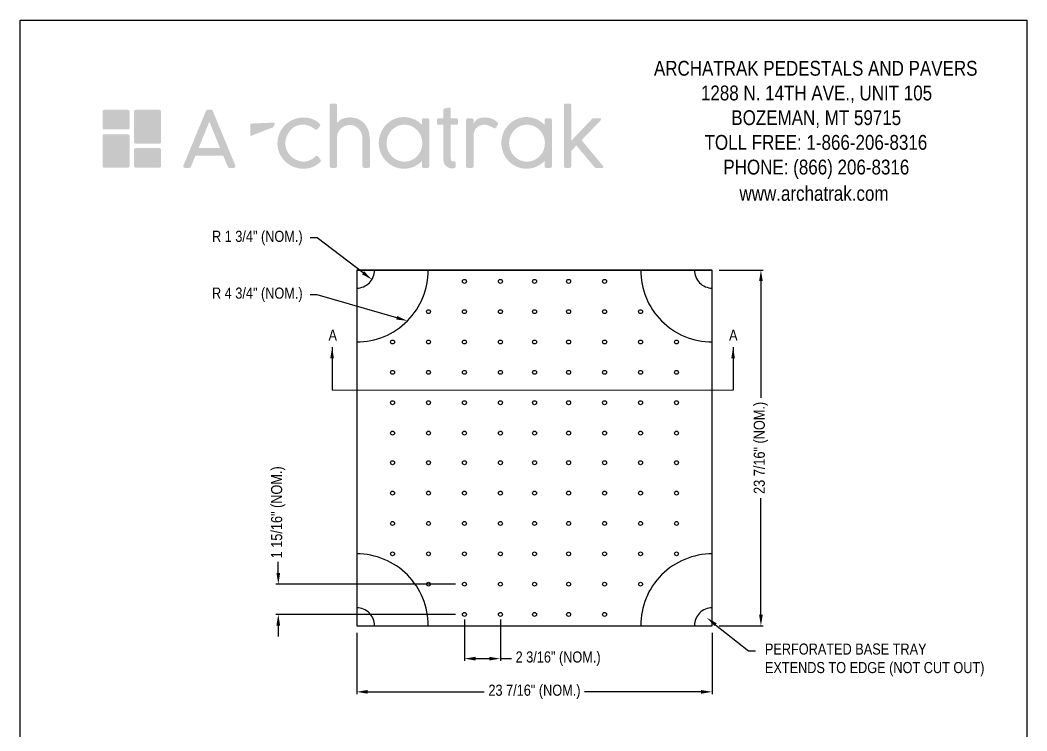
# Model space of a CAD drawing. Extents: x 0 to 216, y -4 to 280.
# Drawn here: x 0 to 216, y 127.5 to 280 of the extents above; entities that cross this region are included whole.
import ezdxf
from ezdxf import colors
from ezdxf.entities.mleader import LeaderData, LeaderLine
from ezdxf.math import Vec2, Vec3

# ---------------------------------------------------------------- set-up
doc = ezdxf.new("R2010")
doc.units = 0
doc.header["$LTSCALE"] = 10
doc.header["$MEASUREMENT"] = 0
doc.header["$PDMODE"] = 35
doc.layers.get('0').update_dxf_attribs({"linetype": 'CONTINUOUS'})
doc.layers.get('Defpoints').update_dxf_attribs({"linetype": 'CONTINUOUS'})
for name, color, linetype, lineweight in [('4879-LOGO$0$CADdetails-1-ANNO', 41, 'CONTINUOUS', 5), ('CADdetails-1-ANNO', 41, 'CONTINUOUS', 5), ('CADdetails-6-HEAVY', 6, 'CONTINUOUS', 30)]:
    doc.layers.add(name, color=color, linetype=linetype, lineweight=lineweight)
for name, color, linetype in [('4879-LOGO$0$CADdetails-7-FRAME', 7, 'CONTINUOUS'), ('CADdetails-11-VERYFINE', 11, 'CONTINUOUS'), ('CADdetails-7-FRAME', 7, 'CONTINUOUS')]:
    doc.layers.add(name, color=color, linetype=linetype)
doc.styles.add('4879-LOGO$0$CADdetails-SUBHEADING', font='ARIALN.TTF', dxfattribs={"height": 3.18})
doc.styles.add('CADdetails-DIMENSIONS', font='ARIALN.TTF', dxfattribs={"height": 2.38})
doc.styles.add('CADdetails-NOTES', font='ARIALN.TTF', dxfattribs={"height": 2.38})
doc.dimstyles.new('CADdetails-LEADER', dxfattribs={"dimtxt": 2.38, "dimasz": 2.38, "dimexe": 0.5, "dimexo": 1.5, "dimgap": 1, "dimtad": 0, "dimzin": 0, "dimdsep": 46, "dimtxsty": 'CADdetails-DIMENSIONS', "dimcen": 1, "dimclrd": 256, "dimclre": 256, "dimclrt": 256, "dimadec": 0, "dimazin": 0, "dimtfac": 1, "dimtofl": 0, "dimtmove": 0, "dimatfit": 3, "dimfxl": 1, "dimtolj": 1, "dimtzin": 0, "dimarcsym": 0})

# ---------------------------------------------------------------- blocks, each defined once
blk = doc.blocks.new('*D1')
at = {"layer": 'CADdetails-1-ANNO', "lineweight": -2, "transparency": 16777216}
for p, q in [((72.20714892708857, 148.5130514015377), (72.20714892708857, 135.3265540966885)), ((148.4961268055806, 148.5130514015377), (148.4961268055806, 135.3265540966885)), ((74.58714892708856, 135.8265540966885), (99.59380021285573, 135.8265540966885)), ((146.1161268055806, 135.8265540966885), (121.1094755198134, 135.8265540966885))]:
    blk.add_line(p, q, dxfattribs=at)
at = {"layer": 'CADdetails-1-ANNO', "transparency": 16777216}
for points in [[(74.58714892708856, 136.2232207633552), (74.58714892708856, 135.4298874300218), (72.20714892708857, 135.8265540966885)], [(146.1161268055806, 136.2232207633552), (146.1161268055806, 135.4298874300218), (148.4961268055806, 135.8265540966885)]]:
    blk.add_solid(points, dxfattribs=at)
at = {"layer": 'Defpoints', "color": 0, "transparency": 16777216}
for p in [(72.20714892708857, 150.0130514015377), (148.4961268055806, 150.0130514015377), (148.4961268055806, 135.8265540966885)]:
    blk.add_point(p, dxfattribs=at)
at = {"layer": 'CADdetails-1-ANNO', "transparency": 16777216, "insert": (110.3516378663346, 135.8265540966885), "char_height": 2.38, "attachment_point": 5, "style": 'CADdetails-DIMENSIONS'}
blk.add_mtext('\\A1;23 7/16" (NOM.)', dxfattribs=at)
blk = doc.blocks.new('*D2')
at = {"layer": 'CADdetails-1-ANNO', "lineweight": -2, "transparency": 16777216}
for p, q in [((149.9961268055807, 226.3604197864865), (159.4404236625678, 226.3604197864865)), ((158.9404236625678, 223.9804197864866), (158.9404236625678, 198.944573247491)), ((158.9404236625678, 152.3930514015377), (158.9404236625678, 177.4288979405333)), ((149.9961268055807, 150.0130514015377), (159.4404236625678, 150.0130514015377))]:
    blk.add_line(p, q, dxfattribs=at)
at = {"layer": 'CADdetails-1-ANNO', "transparency": 16777216}
for points in [[(158.5437569959011, 223.9804197864866), (159.3370903292344, 223.9804197864866), (158.9404236625678, 226.3604197864865)], [(158.5437569959011, 152.3930514015377), (159.3370903292345, 152.3930514015377), (158.9404236625678, 150.0130514015377)]]:
    blk.add_solid(points, dxfattribs=at)
at = {"layer": 'Defpoints', "color": 0, "transparency": 16777216}
for p in [(148.4961268055807, 226.3604197864865), (158.9404236625678, 226.3604197864865), (148.4961268055807, 150.0130514015377)]:
    blk.add_point(p, dxfattribs=at)
at = {"layer": 'CADdetails-1-ANNO', "transparency": 16777216, "insert": (158.9404236625678, 188.1867355940121), "char_height": 2.38, "attachment_point": 5, "rotation": 90, "style": 'CADdetails-DIMENSIONS'}
blk.add_mtext('\\A1;23 7/16" (NOM.)', dxfattribs=at)
blk = doc.blocks.new('*D5')
at = {"layer": 'CADdetails-1-ANNO', "lineweight": -2, "transparency": 16777216}
for p, q in [((55.38722731970043, 161.3234457049495), (55.38722731970043, 163.7034457049495)), ((93.40865389320051, 158.9434457049495), (54.88722731970043, 158.9434457049495)), ((93.40865389320051, 152.4461889601554), (54.88722731970043, 152.4461889601553)), ((55.38722731970043, 150.0661889601553), (55.38722731970043, 147.6861889601553))]:
    blk.add_line(p, q, dxfattribs=at)
at = {"layer": 'CADdetails-1-ANNO', "transparency": 16777216}
for points in [[(54.99056065303376, 161.3234457049495), (55.7838939863671, 161.3234457049495), (55.38722731970043, 158.9434457049495)], [(54.99056065303376, 150.0661889601553), (55.7838939863671, 150.0661889601553), (55.38722731970043, 152.4461889601553)]]:
    blk.add_solid(points, dxfattribs=at)
at = {"layer": 'Defpoints', "color": 0, "transparency": 16777216}
for p in [(55.38722731970043, 158.9434457049495), (94.90865389320051, 158.9434457049495), (94.90865389320051, 152.4461889601554)]:
    blk.add_point(p, dxfattribs=at)
at = {"layer": 'CADdetails-1-ANNO', "transparency": 16777216, "insert": (55.38722731970046, 174.3533229218662), "char_height": 2.38, "attachment_point": 5, "rotation": 90, "style": 'CADdetails-DIMENSIONS'}
blk.add_mtext('\\A1;1 15/16" (NOM.)', dxfattribs=at)
blk = doc.blocks.new('*D6')
at = {"layer": 'CADdetails-1-ANNO', "lineweight": -2, "transparency": 16777216}
for p, q in [((95.3310857793239, 151.3686208462787), (95.3310857793239, 142.4521142782982)), ((103.0461391610431, 151.3686208462787), (103.0461391610431, 142.4521142782982)), ((97.7110857793239, 142.9521142782982), (100.6661391610431, 142.9521142782982)), ((103.0461391610431, 142.9521142782982), (105.4261391610431, 142.9521142782982))]:
    blk.add_line(p, q, dxfattribs=at)
at = {"layer": 'CADdetails-1-ANNO', "transparency": 16777216}
for points in [[(97.7110857793239, 143.3487809449648), (97.7110857793239, 142.5554476116315), (95.3310857793239, 142.9521142782982)], [(100.6661391610431, 143.3487809449648), (100.6661391610431, 142.5554476116315), (103.0461391610431, 142.9521142782982)]]:
    blk.add_solid(points, dxfattribs=at)
at = {"layer": 'Defpoints', "color": 0, "transparency": 16777216}
for p in [(95.3310857793239, 152.8686208462787), (103.0461391610431, 152.8686208462787), (103.0461391610431, 142.9521142782982)]:
    blk.add_point(p, dxfattribs=at)
at = {"layer": 'CADdetails-1-ANNO', "transparency": 16777216, "insert": (115.4258185607703, 142.9521142782982), "char_height": 2.38, "attachment_point": 5, "style": 'CADdetails-DIMENSIONS'}
blk.add_mtext('\\A1;2 3/16" (NOM.)', dxfattribs=at)
blk = doc.blocks.new('4879-LOGO')
h = blk.add_hatch(color=256)
h.set_gradient(color1=(31, 68, 77), color2=(31, 68, 77), tint=1)
h.paths.add_polyline_path([(23.47735716705335, 260.4189514792747, 0.4142135623730951), (23.14709358388307, 260.7492150624449), (18.03759966952277, 260.7492150624449, 0.4142135623730951), (17.70733608635248, 260.4189514792747), (17.70733608635248, 256.8581617614647, 0.4142135623730951), (18.03759966952277, 256.5278981782944), (23.14709358388307, 256.5278981782944, 0.4142135623730951), (23.47735716705335, 256.8581617614647)])
h.paths.add_polyline_path([(29.89452041875003, 248.3367473082454, 0.4142135623730951), (30.22478400192031, 248.6670108914159), (30.22478400192031, 252.1996583934853, 0.4142135623730951), (29.89452041875003, 252.5299219766557), (24.78502650438973, 252.5299219766557, 0.4142135623730951), (24.45476292121944, 252.1996583934853), (24.45476292121944, 248.6670108914159, 0.4142135623730951), (24.78502650438973, 248.3367473082454)])
h.paths.add_polyline_path([(39.88334473174285, 260.5471476394878), (35.01353921672307, 248.7520006250798, 0.5341410831565426), (35.31880830854664, 248.2957020628531), (36.31927036167928, 248.2957020628531, 0.3034571198460443), (36.62444522595364, 248.4997026800215), (37.62684889556922, 250.922490719217), (40.60064962943358, 250.922490719217), (43.57445036329793, 250.922490719217), (44.5768540329135, 248.4997026800215, 0.3034571198460443), (44.88202889718787, 248.2957020628531), (45.8824909503205, 248.2957020628531, 0.5341410831565434), (46.18776004214401, 248.7520006250798), (41.3179545271243, 260.5471476394878, 0.303661066089793), (41.01268543530079, 260.7513762436018), (40.60064962943358, 260.7513762436018), (40.1886138235663, 260.7513762436018, 0.3036610660897933)])
h.paths.add_polyline_path([(40.60064962943358, 258.1989602494712), (42.90536870608542, 252.5396466469895), (40.60064962943358, 252.5396466469895), (38.29593055278173, 252.5396466469895)], flags=16)
edge = h.paths.add_edge_path(flags=16)
edge.add_ellipse((108.7512979590308, 253.5933170421879), major_axis=(0, -3.97981724991949), ratio=0.9653397790856545, start_angle=0, end_angle=360)
edge = h.paths.add_edge_path(flags=16)
edge.add_ellipse((82.45172169105602, 253.5933170421879), major_axis=(0, -3.97981724991949), ratio=0.9653397790856545, start_angle=0, end_angle=360)
edge = h.paths.add_edge_path()
edge.add_spline(control_points=[(93.45625197131231, 249.2480151253854), (93.44546622913188, 249.3416035276008), (93.42649279910266, 249.5062368899863), (93.2570931775512, 249.6841729072431), (93.1228105917561, 249.7016157358573), (93.05951462558778, 249.7098376559472)], knot_values=[0, 0, 0, 0, 0.0419369101596281, 0.07377211667472963, 0.1021583134697301, 0.1021583134697301, 0.1021583134697301, 0.1021583134697301], degree=3, periodic=0)
edge.add_spline(control_points=[(93.05951462558778, 249.7098376559472), (92.9472386936794, 249.7053312236463), (92.72481089789551, 249.6964036130132), (92.4321493904598, 249.9101539191942), (92.41281432435312, 250.1259675790815), (92.40353704045808, 250.2295185356777)], knot_values=[0, 0, 0, 0, 0.05031899726758578, 0.09968604542445014, 0.1452221398807594, 0.1452221398807594, 0.1452221398807594, 0.1452221398807594], degree=3, periodic=0)
edge.add_line((92.40353704045808, 250.2295185356777), (92.40353704045808, 257.5404285319108))
edge.add_line((92.40353704045808, 257.5404285319109), (93.60234623376851, 257.5404285319109))
edge.add_arc((93.60234623376851, 257.8706921150811), 0.3302635831702719, 269.9999999999959, 360)
edge.add_line((93.9326098169388, 257.8706921150811), (93.9326098169388, 258.6264479657215))
edge.add_arc((93.60234623376851, 258.6264479657213), 0.3302635831702954, 0, 90.00000000000408)
edge.add_line((93.60234623376851, 258.9567115488917), (92.40353704045808, 258.9567115488917))
edge.add_line((92.40353704045808, 258.9567115488917), (92.40353704045808, 260.8877140894045))
edge.add_arc((92.07327345728773, 260.8877140894044), 0.3302635831702907, 0, 100.440947991235)
edge.add_line((92.01342241857259, 261.2125092364331), (91.07612234124854, 261.0397899586704))
edge.add_arc((91.1359733799637, 260.7149948116419), 0.3302635831702907, 100.4409479912349, 180)
edge.add_line((90.80570979679342, 260.7149948116419), (90.80570979679342, 258.9567115488919))
edge.add_line((90.80570979679342, 258.9567115488917), (89.75151622289148, 258.9567115488917))
edge.add_arc((89.75151622289145, 258.6264479657213), 0.3302635831702719, 89.99999999999594, 180)
edge.add_line((89.42125263972117, 258.6264479657213), (89.42125263972117, 257.8706921150809))
edge.add_arc((89.75151622289145, 257.8706921150811), 0.3302635831702954, 180, 270.0000000000041)
edge.add_line((89.75151622289145, 257.5404285319109), (90.8057097967934, 257.5404285319109))
edge.add_line((90.80570979679342, 257.5404285319109), (90.80570979679342, 250.212114729115))
edge.add_spline(control_points=[(90.80570979679342, 250.2121147291151), (90.82198770967564, 249.9109039749803), (90.8555298695349, 249.290231082848), (91.45845897080649, 248.5130770633472), (92.26595476261392, 248.1827929106364), (92.79007074620985, 248.1896794936846), (93.00114518386854, 248.1924528905848)], knot_values=[0, 0, 0, 0, 0.1345787610560794, 0.2773121068809258, 0.4188799679673877, 0.5143348909868322, 0.5143348909868322, 0.5143348909868322, 0.5143348909868322], degree=3, periodic=0)
edge.add_spline(control_points=[(93.00114518386854, 248.1924528905848), (93.09109324960708, 248.2038387396678), (93.26709522025071, 248.2261175053039), (93.42597933181854, 248.3989452763064), (93.44921847780404, 248.5189586421752), (93.45625197131231, 248.5552815444998)], knot_values=[0, 0, 0, 0, 0.04031761789649767, 0.07888974758011597, 0.09563062389541974, 0.09563062389541974, 0.09563062389541974, 0.09563062389541974], degree=3, periodic=0)
edge.add_spline(control_points=[(93.45625197131231, 248.5552815444998), (93.45625197131231, 248.7861927381284), (93.45625197131231, 249.0171039317569), (93.45625197131231, 249.2480151253854)], knot_values=[0, 0, 0, 0, 0.1048758652461288, 0.1048758652461288, 0.1048758652461288, 0.1048758652461288], degree=3, periodic=0)
edge = h.paths.add_edge_path()
edge.add_arc((124.9514183251045, 248.5070707560822), 0.211368693228986, 270, 399.7773964176303)
edge.add_line((125.1138627733307, 248.6423058318493), (120.4565777422344, 254.2366392014752))
edge.add_line((120.4565777422344, 254.2366392014754), (124.4974521645251, 258.4333915900064))
edge.add_spline(control_points=[(124.4974521645253, 258.4333915900063), (124.5832192793665, 258.5229588489141), (124.7194322472501, 258.6652071008646), (124.5609644064266, 258.925413742906), (124.410474580012, 258.9187161067664), (124.3281057737423, 258.9150502357452)], knot_values=[0, 0, 0, 0, 0.04928463511853597, 0.07827249911554117, 0.1133232917881637, 0.1133232917881637, 0.1133232917881637, 0.1133232917881637], degree=3, periodic=0)
edge.add_line((124.3281057737423, 258.9150502357452), (122.9611822524548, 258.9150502357452))
edge.add_arc((122.9611822524548, 258.584786652575), 0.3302635831702907, 90, 136.5893801584478)
edge.add_line((122.7212631621922, 258.8117511090348), (118.2660728774559, 254.1022683259917))
edge.add_line((118.266072877456, 254.1022683259916), (118.266072877456, 261.7440035892027))
edge.add_arc((117.9358092942856, 261.7440035892027), 0.3302635831702954, 0, 90)
edge.add_line((117.9358092942856, 262.074267172373), (116.9985092169616, 262.074267172373))
edge.add_arc((116.9985092169616, 261.7440035892027), 0.3302635831702719, 89.99999999999594, 180)
edge.add_line((116.6682456337913, 261.7440035892027), (116.6682456337913, 248.6259656460234))
edge.add_arc((116.9985092169616, 248.6259656460236), 0.3302635831702954, 180, 270.0000000000041)
edge.add_line((116.9985092169616, 248.2957020628531), (117.9358092942857, 248.2957020628531))
edge.add_arc((117.9358092942856, 248.6259656460236), 0.3302635831702954, 270, 360)
edge.add_line((118.266072877456, 248.6259656460236), (118.266072877456, 251.961634941844))
edge.add_line((118.266072877456, 251.9616349418438), (119.3548437427065, 253.0924054760869))
edge.add_line((119.3548437427064, 253.092405476087), (123.249068243267, 248.4146608401371))
edge.add_arc((123.5028876936205, 248.6259656460236), 0.3302635831702907, 219.7773964176305, 270)
edge.add_line((123.5028876936205, 248.2957020628531), (124.9514183251044, 248.2957020628531))
edge = h.paths.add_edge_path()
edge.add_line((112.5088260877594, 257.5329930106045), (112.5088260877594, 258.5838958693327))
edge.add_arc((112.8390896709297, 258.5838958693325), 0.3302635831702719, 89.99999999999591, 180, ccw=False)
edge.add_line((112.8390896709297, 258.9141594525029), (113.7763897482538, 258.9141594525029))
edge.add_arc((113.7763897482537, 258.5838958693325), 0.3302635831702954, 0, 90, ccw=False)
edge.add_line((114.1066533314241, 258.5838958693325), (114.1066533314241, 254.8206411592804))
edge.add_line((114.1066533314241, 254.8206411592806), (114.1066533314241, 248.6259656460234))
edge.add_arc((113.7763897482537, 248.6259656460236), 0.3302635831702954, -90, 0, ccw=False)
edge.add_line((113.7763897482537, 248.2957020628531), (112.8390896709297, 248.2957020628531))
edge.add_arc((112.8390896709297, 248.6259656460236), 0.3302635831702954, 180, 270.0000000000041, ccw=False)
edge.add_line((112.5088260877594, 248.6259656460236), (112.5088260877594, 249.7686422505859))
edge.add_spline(control_points=[(112.5088260875787, 249.7686422504253), (112.0248318325303, 249.263588397108), (111.4467129302741, 248.850113548127), (110.1326240656819, 248.2642582434778), (109.3932861845828, 248.1060583651468), (108.6533932694591, 248.1060583651468), (108.1804423102475, 248.1060583651468), (107.7075520785703, 248.1701169647184), (106.0187270795696, 248.6351101857106), (104.9208526559979, 249.4363204426551), (103.4887885917457, 251.5638963204951), (103.1554357181612, 252.8811418513019), (103.3864153805753, 255.4400171681194), (103.9509852438752, 256.6758538225553), (105.7487719709176, 258.5014526125738), (106.9787731816065, 259.0807416871305), (109.5279512108103, 259.274689610143), (110.831522138606, 258.8872625835823), (112.0879092733633, 257.9406929949227), (112.3067957672035, 257.7449950038099), (112.5088260876204, 257.5329930107188)], knot_values=[2.352162753970357, 2.352162753970357, 2.352162753970357, 2.352162753970357, 2.735527449923917, 2.735527449923917, 3.141940942919154, 3.141940942919154, 3.141940942919154, 3.40172671383238, 3.40172671383238, 4.103849969241271, 4.103849969241271, 4.805973224650161, 4.805973224650161, 5.508096480059052, 5.508096480059052, 6.210219735467942, 6.210219735467942, 6.912342990876832, 6.912342990876832, 7.072963496128382, 7.072963496128382, 7.072963496128382, 7.072963496128382], degree=3, periodic=0)
edge = h.paths.add_edge_path()
edge.add_line((86.20924981978467, 257.5329930106045), (86.20924981978467, 258.5838958693327))
edge.add_arc((86.53951340295495, 258.5838958693325), 0.3302635831702719, 89.99999999999591, 180, ccw=False)
edge.add_line((86.53951340295495, 258.9141594525029), (87.476813480279, 258.9141594525029))
edge.add_arc((87.47681348027898, 258.5838958693325), 0.3302635831702954, 0, 90, ccw=False)
edge.add_line((87.80707706344933, 258.5838958693325), (87.80707706344933, 254.8206411592804))
edge.add_line((87.80707706344933, 254.8206411592806), (87.80707706344933, 248.6259656460234))
edge.add_arc((87.47681348027898, 248.6259656460236), 0.3302635831702954, -90, 0, ccw=False)
edge.add_line((87.47681348027898, 248.2957020628531), (86.53951340295492, 248.2957020628531))
edge.add_arc((86.53951340295495, 248.6259656460236), 0.3302635831702954, 180, 270.0000000000041, ccw=False)
edge.add_line((86.20924981978467, 248.6259656460236), (86.20924981978467, 249.7686422505859))
edge.add_spline(control_points=[(86.20924981960403, 249.7686422504253), (85.72525556455552, 249.263588397108), (85.14713666229932, 248.850113548127), (83.83304779770712, 248.2642582434778), (83.093709916608, 248.1060583651468), (82.35381700148434, 248.1060583651468), (81.88086604227277, 248.1060583651468), (81.4079758105955, 248.1701169647184), (79.7191508115948, 248.6351101857106), (78.62127638802313, 249.4363204426551), (77.1892123237709, 251.5638963204951), (76.85585945018643, 252.8811418513019), (77.08683911260053, 255.4400171681194), (77.65140897590044, 256.6758538225553), (79.44919570294286, 258.5014526125738), (80.67919691363176, 259.0807416871305), (83.22837494283554, 259.274689610143), (84.53194587063119, 258.8872625835823), (85.78833300538848, 257.9406929949227), (86.00721949922873, 257.7449950038099), (86.2092498196456, 257.5329930107188)], knot_values=[2.352162753970357, 2.352162753970357, 2.352162753970357, 2.352162753970357, 2.735527449923917, 2.735527449923917, 3.141940942919154, 3.141940942919154, 3.141940942919154, 3.40172671383238, 3.40172671383238, 4.103849969241271, 4.103849969241271, 4.805973224650161, 4.805973224650161, 5.508096480059052, 5.508096480059052, 6.210219735467942, 6.210219735467942, 6.912342990876832, 6.912342990876832, 7.072963496128382, 7.072963496128382, 7.072963496128382, 7.072963496128382], degree=3, periodic=0)
edge = h.paths.add_edge_path()
edge.add_spline(control_points=[(75.04516608214392, 254.4379796807919), (74.97129852089938, 255.1351195006208), (74.83882228688933, 256.3853903414783), (73.8740088452257, 257.9741246294935), (72.37812880086427, 258.9659932613822), (70.60866372318213, 259.2367521537988), (68.9748241417424, 258.8811452322368), (68.27596010174923, 258.2099849702606), (67.98783553892011, 257.9332819980027)], knot_values=[0, 0, 0, 0, 0.3150795846450021, 0.5650728964640701, 0.8161808118253526, 1.10483763710399, 1.360064762506727, 1.539100886418092, 1.539100886418092, 1.539100886418092, 1.539100886418092], degree=3, periodic=0)
edge.add_line((67.98783553892011, 257.9332819980027), (67.98783553892011, 261.7440035892027))
edge.add_arc((67.6575719557497, 261.7440035892027), 0.3302635831702954, 0, 90)
edge.add_line((67.6575719557497, 262.074267172373), (66.72027187842565, 262.074267172373))
edge.add_arc((66.72027187842568, 261.7440035892027), 0.3302635831702719, 89.99999999999594, 180)
edge.add_line((66.39000829525546, 261.7440035892027), (66.39000829525546, 248.6259656460234))
edge.add_arc((66.72027187842568, 248.6259656460236), 0.3302635831702954, 180, 270.0000000000041)
edge.add_line((66.72027187842568, 248.2957020628531), (67.65757195574973, 248.2957020628531))
edge.add_arc((67.6575719557497, 248.6259656460236), 0.3302635831702954, 270, 360)
edge.add_line((67.98783553892011, 248.6259656460236), (67.98783553892011, 254.8206411592807))
edge.add_arc((70.56261824431952, 254.8223134305425), 2.574783248453204, 126.63967407554551, 180.0372124885854, ccw=False)
edge.add_arc((70.71397273460143, 254.8164866426238), 2.672389231606494, 50.83023350469898, 129.1697664953011, ccw=False)
edge.add_arc((70.33615595304914, 254.5457482672313), 3.123303547318451, 5.049335745586291, 48.593289811068416, ccw=False)
edge.add_line((73.4473388384792, 254.8206411592806), (73.4473388384792, 248.6259656460234))
edge.add_arc((73.77760242164948, 248.6259656460236), 0.3302635831702954, 180, 270)
edge.add_line((73.77760242164948, 248.2957020628531), (74.71490249897353, 248.2957020628531))
edge.add_arc((74.71490249897352, 248.6259656460236), 0.3302635831702719, 269.9999999999959, 360)
edge.add_line((75.04516608214392, 248.6259656460236), (75.04516608214392, 254.4379796807922))
edge = h.paths.add_edge_path()
edge.add_spline(control_points=[(63.91132567558925, 250.7447897804118), (63.85070018200332, 250.8023638342536), (63.72012195136626, 250.9263697208298), (63.55031793451017, 250.8592814284145), (63.45935134931896, 250.8233412134521)], knot_values=[0, 0, 0, 0, 0.03502621417042889, 0.07544121790621097, 0.07544121790621097, 0.07544121790621097, 0.07544121790621097], degree=3, periodic=0)
edge.add_spline(control_points=[(63.45935134931896, 250.8233412134521), (63.23162973293615, 250.6237795360629), (62.53956294048505, 250.0172933703632), (60.98085472955014, 249.4441638651091), (59.02655210707118, 249.9559769216322), (57.3891918597782, 251.3255154113161), (56.68178059650797, 253.4350428493058), (57.24651062591845, 255.5049538683954), (58.52937209735642, 257.1094200589963), (60.40348358025255, 257.7351035370853), (62.05380267676684, 257.4036617593314), (62.84218485463708, 256.8546792709091), (63.18423688486606, 256.6164945681139)], knot_values=[0, 0, 0, 0, 0.1374933434076985, 0.4178548293613544, 0.7108537871555849, 1.012482757984531, 1.356609342184827, 1.653702886470166, 1.953372415930093, 2.254406269741227, 2.500035706950916, 2.68827763532077, 2.68827763532077, 2.68827763532077, 2.68827763532077], degree=3, periodic=0)
edge.add_spline(control_points=[(63.18423688486606, 256.6164945681139), (63.29501398936636, 256.5252019314952), (63.47958686394743, 256.3730933848349), (63.6757052442049, 256.4908584190379), (63.75411712856734, 256.5379431350739)], knot_values=[0, 0, 0, 0, 0.05753700174670826, 0.0958661074873988, 0.0958661074873988, 0.0958661074873988, 0.0958661074873988], degree=3, periodic=0)
edge.add_line((63.75411712856734, 256.5379431350739), (64.28469474267766, 257.1859909529545))
edge.add_spline(control_points=[(64.28469474267769, 257.1859909529545), (64.33924720563405, 257.2695980669617), (64.43435848279253, 257.4153656265146), (64.35311868743534, 257.6616542328071), (64.25532550743485, 257.766902199691), (64.2051550677651, 257.8208971385289)], knot_values=[0, 0, 0, 0, 0.04280560902955729, 0.07463084018057911, 0.1081586428300005, 0.1081586428300005, 0.1081586428300005, 0.1081586428300005], degree=3, periodic=0)
edge.add_spline(control_points=[(64.2051550677651, 257.8208971385289), (63.9628352845866, 258.0176215360419), (63.16766637496196, 258.6631698384343), (61.33016295097091, 259.2451723728569), (58.98460965961015, 258.9716073981809), (56.79017341987672, 257.7163641149967), (55.35025007022922, 255.4775694605568), (55.00846873093673, 252.6883971538805), (56.21794201905943, 250.0549295305632), (58.31145002982404, 248.420949573608), (60.7553768778635, 247.9900933142379), (62.85974458779165, 248.3124718275117), (63.93645390058625, 249.1572783692949), (64.3829503309841, 249.5076079343879)], knot_values=[0, 0, 0, 0, 0.1413680789928724, 0.4638973333254481, 0.8413677190256202, 1.184388096827372, 1.577884052463858, 2.007960859760439, 2.401893439255888, 2.843778112571202, 3.152521236818149, 3.512327166457448, 3.767244302725685, 3.767244302725685, 3.767244302725685, 3.767244302725685], degree=3, periodic=0)
edge.add_spline(control_points=[(64.3829503309841, 249.5076079343879), (64.45184456096507, 249.5918124887905), (64.59712890155686, 249.7693832833922), (64.48251542744813, 249.9710621306169), (64.4222519749041, 250.0771043192285)], knot_values=[0, 0, 0, 0, 0.04505270246784715, 0.09500726217161715, 0.09500726217161715, 0.09500726217161715, 0.09500726217161715], degree=3, periodic=0)
edge.add_line((64.4222519749041, 250.0771043192285), (63.91132567558925, 250.7447897804119))
edge = h.paths.add_edge_path()
edge.add_arc((54.34401255851349, 257.7696681137615), 0.3302635831702907, 327.9772357632016, 409.459191463429)
edge.add_spline(control_points=[(54.55868041241831, 258.0206496805516), (54.32132243050279, 258.2236651021087), (53.68800785833157, 258.7466084589124), (52.46942128385518, 259.1338136471896), (51.24032195375361, 259.1073097801657), (50.06599217855713, 258.8100498478306), (49.64089723526672, 258.1590256276235), (49.39527487817486, 257.7828600062369)], knot_values=[0.01891747779000474, 0.01891747779000474, 0.01891747779000474, 0.01891747779000474, 0.160115797783726, 0.390890006912039, 0.5770609650450365, 0.7200127044335533, 0.9156534088036536, 0.9156534088036536, 0.9156534088036536, 0.9156534088036536], degree=3, periodic=0)
edge.add_line((49.39527487817486, 257.7828600062369), (49.39527487817486, 258.5988573305307))
edge.add_arc((49.06501129500451, 258.5988573305304), 0.3302635831702954, 0, 90)
edge.add_line((49.06501129500451, 258.9291209137009), (48.12771121768046, 258.9291209137009))
edge.add_arc((48.12771121768048, 258.5988573305304), 0.3302635831702719, 89.99999999999594, 180)
edge.add_line((47.7974476345102, 258.5988573305304), (47.7974476345102, 248.6259656460233))
edge.add_arc((48.12771121768048, 248.6259656460236), 0.3302635831702954, 180, 270.0000000000041)
edge.add_line((48.12771121768048, 248.2957020628531), (49.06501129500454, 248.2957020628531))
edge.add_arc((49.06501129500451, 248.6259656460236), 0.3302635831702954, 270, 360)
edge.add_line((49.39527487817486, 248.6259656460236), (49.39527487817486, 255.1099333350485))
edge.add_spline(control_points=[(49.39527487817486, 255.1099333350382), (49.42073671924948, 255.4294140386592), (49.47401987390752, 256.0979807652879), (50.01220913419494, 257.0091008534604), (50.94075402832064, 257.4901987683242), (52.07890343383932, 257.6121169132458), (53.0146343208843, 257.2249089670432), (53.58956236909913, 256.9118327115828), (53.76613510718141, 256.8136554897293)], knot_values=[0, 0, 0, 0, 0.1446542499263151, 0.3027131756944208, 0.4547926537149268, 0.6032646787688576, 0.8088111740997723, 0.900834712976972, 0.900834712976972, 0.900834712976972, 0.900834712976972], degree=3, periodic=0)
edge.add_arc((53.9266267745833, 257.1023013957508), 0.3302635831702907, 240.9252516989576, 327.9772357632012)
edge.add_spline(control_points=[(54.20663662083271, 256.9271770959758), (54.34576521547611, 257.1496326686458), (54.48489381011957, 257.3720882413159), (54.62402240476297, 257.5945438139859)], knot_values=[-0.007723191128018963, -0.007723191128018963, -0.007723191128018963, -0.007723191128018963, 0.0004420961166633734, 0.0004420961166633734, 0.0004420961166633734, 0.0004420961166633734], degree=3, periodic=0)
edge = h.paths.add_edge_path(flags=17)
edge.add_spline(control_points=[(49.39527487817486, 255.1099333350382), (49.42073671924948, 255.4294140386592), (49.47401987390752, 256.0979807652879), (50.01220913419494, 257.0091008534604), (50.94075402832064, 257.4901987683242), (52.07890343383932, 257.6121169132458), (53.0146343208843, 257.2249089670432), (53.58956236909913, 256.9118327115828), (53.76613510718141, 256.8136554897293)], knot_values=[0, 0, 0, 0, 0.1446542499263151, 0.3027131756944208, 0.4547926537149268, 0.6032646787688576, 0.8088111740997723, 0.900834712976972, 0.900834712976972, 0.900834712976972, 0.900834712976972], degree=3, periodic=0)
edge = h.paths.add_edge_path(flags=17)
edge.add_arc((53.9266267745833, 257.1023013957508), 0.3302635831702907, 240.9252516989576, 327.9772357632012)
edge = h.paths.add_edge_path(flags=17)
edge.add_arc((54.34401255851349, 257.7696681137615), 0.3302635831702907, 327.9772357632016, 409.459191463429)
edge = h.paths.add_edge_path(flags=17)
edge.add_spline(control_points=[(54.55868041241831, 258.0206496805516), (54.32132243050279, 258.2236651021087), (53.68800785833157, 258.7466084589124), (52.46942128385518, 259.1338136471896), (51.24032195375361, 259.1073097801657), (50.06599217855713, 258.8100498478306), (49.64089723526672, 258.1590256276235), (49.39527487817486, 257.7828600062369)], knot_values=[0.01891747779000474, 0.01891747779000474, 0.01891747779000474, 0.01891747779000474, 0.160115797783726, 0.390890006912039, 0.5770609650450365, 0.7200127044335533, 0.9156534088036536, 0.9156534088036536, 0.9156534088036536, 0.9156534088036536], degree=3, periodic=0)
edge = h.paths.add_edge_path(flags=17)
edge.add_line((49.39527487817486, 255.1099333350482), (49.39527487817486, 248.6259656460233))
edge.add_arc((49.06501129500451, 248.6259656460236), 0.3302635831702954, -90, 0, ccw=False)
edge.add_line((49.06501129500451, 248.2957020628531), (48.12771121768046, 248.2957020628531))
edge.add_arc((48.12771121768048, 248.6259656460236), 0.3302635831702954, 180, 270.0000000000041, ccw=False)
edge.add_line((47.7974476345102, 248.6259656460236), (47.7974476345102, 258.5988573305307))
edge.add_arc((48.12771121768048, 258.5988573305304), 0.3302635831702719, 89.99999999999591, 180, ccw=False)
edge.add_line((48.12771121768048, 258.9291209137009), (49.06501129500454, 258.9291209137009))
edge.add_arc((49.06501129500451, 258.5988573305304), 0.3302635831702954, 0, 90, ccw=False)
edge.add_line((49.39527487817486, 258.5988573305304), (49.39527487817486, 257.7828600062367))
edge = h.paths.add_edge_path(flags=17)
edge.add_spline(control_points=[(54.20663662083271, 256.9271770959758), (54.34576521547611, 257.1496326686458), (54.48489381011957, 257.3720882413159), (54.62402240476297, 257.5945438139859)], knot_values=[-0.007723191128018963, -0.007723191128018963, -0.007723191128018963, -0.007723191128018963, 0.0004420961166633734, 0.0004420961166633734, 0.0004420961166633734, 0.0004420961166633734], degree=3, periodic=0)
edge = h.paths.add_edge_path()
edge.add_arc((102.2354160067746, 257.7696681137615), 0.3302635831702907, 327.9772357632016, 409.4591914634291)
edge.add_spline(control_points=[(102.4500838606794, 258.0206496805516), (102.2127258787639, 258.2236651021087), (101.5794113065926, 258.7466084589124), (100.3608247321162, 259.1338136471896), (99.13172540201468, 259.1073097801657), (97.9573956268182, 258.8100498478306), (97.53230068352785, 258.1590256276235), (97.28667832643592, 257.7828600062369)], knot_values=[0.01891747779000474, 0.01891747779000474, 0.01891747779000474, 0.01891747779000474, 0.160115797783726, 0.390890006912039, 0.5770609650450365, 0.7200127044335533, 0.9156534088036536, 0.9156534088036536, 0.9156534088036536, 0.9156534088036536], degree=3, periodic=0)
edge.add_line((97.28667832643592, 257.7828600062369), (97.28667832643592, 258.5988573305307))
edge.add_arc((96.95641474326557, 258.5988573305304), 0.3302635831702954, 0, 90)
edge.add_line((96.95641474326557, 258.9291209137009), (96.01911466594152, 258.9291209137009))
edge.add_arc((96.01911466594154, 258.5988573305304), 0.3302635831702719, 89.99999999999594, 180)
edge.add_line((95.68885108277127, 258.5988573305304), (95.68885108277127, 248.6259656460233))
edge.add_arc((96.01911466594154, 248.6259656460236), 0.3302635831702954, 180, 270.0000000000041)
edge.add_line((96.01911466594154, 248.2957020628531), (96.9564147432656, 248.2957020628531))
edge.add_arc((96.95641474326557, 248.6259656460236), 0.3302635831702954, 270, 360)
edge.add_line((97.28667832643592, 248.6259656460236), (97.28667832643592, 255.1099333350485))
edge.add_spline(control_points=[(97.28667832643592, 255.1099333350382), (97.31214016751055, 255.4294140386592), (97.36542332216858, 256.0979807652879), (97.903612582456, 257.0091008534604), (98.83215747658177, 257.4901987683242), (99.97030688210045, 257.6121169132458), (100.9060377691453, 257.2249089670432), (101.4809658173602, 256.9118327115828), (101.6575385554425, 256.8136554897293)], knot_values=[0, 0, 0, 0, 0.1446542499263151, 0.3027131756944208, 0.4547926537149268, 0.6032646787688576, 0.8088111740997723, 0.900834712976972, 0.900834712976972, 0.900834712976972, 0.900834712976972], degree=3, periodic=0)
edge.add_arc((101.8180302228444, 257.1023013957508), 0.3302635831702907, 240.9252516989576, 327.9772357632011)
edge.add_spline(control_points=[(102.0980400690938, 256.9271770959758), (102.2371686637372, 257.1496326686458), (102.3762972583806, 257.3720882413159), (102.515425853024, 257.5945438139859)], knot_values=[-0.007723191128018963, -0.007723191128018963, -0.007723191128018963, -0.007723191128018963, 0.0004420961166633734, 0.0004420961166633734, 0.0004420961166633734, 0.0004420961166633734], degree=3, periodic=0)
h = blk.add_hatch(color=256)
h.set_gradient(color1=(1, 105, 116), color2=(1, 105, 116), tint=1)
h.paths.add_polyline_path([(23.14709358388307, 248.3367473082454, 0.4142135623730951), (23.47735716705335, 248.6670108914159), (23.47735716705335, 255.1737407363682, 0.4142135623730951), (23.14709358388307, 255.5040043195384), (18.03759966952277, 255.5040043195384, 0.4142135623730951), (17.70733608635248, 255.1737407363682), (17.70733608635248, 248.6670108914159, 0.4142135623730951), (18.03759966952277, 248.3367473082454)])
h.paths.add_polyline_path([(30.22478400192031, 260.4189514792747, 0.4142135623730951), (29.89452041875003, 260.7492150624449), (24.78502650438973, 260.7492150624449, 0.4142135623730951), (24.45476292121944, 260.4189514792747), (24.45476292121944, 253.829661246779, 0.4142135623730951), (24.78502650438973, 253.4993976636086), (29.89452041875003, 253.4993976636086, 0.4142135623730951), (30.22478400192031, 253.829661246779)])
at = {"layer": '4879-LOGO$0$CADdetails-7-FRAME'}
blk.add_lwpolyline([(0, 280), (215.9999999999999, 280), (215.9999999999999, 0), (0, 0)], close=True, dxfattribs=at)
at = {"layer": '4879-LOGO$0$CADdetails-1-ANNO', "style": '4879-LOGO$0$CADdetails-SUBHEADING'}
blk.add_text('www.archatrak.com', height=3.18, dxfattribs=at).set_placement((154.3417947279827, 241.2184017770208))
at = {"layer": '4879-LOGO$0$CADdetails-1-ANNO', "insert": (135.4134863705897, 271.2558050255149), "char_height": 3.18, "width": 70.38116574486159, "attachment_point": 1, "style": '4879-LOGO$0$CADdetails-SUBHEADING'}
blk.add_mtext('\\pi0.575;ARCHATRAK PEDESTALS AND PAVERS\\P\\pi10.65838;1288 N. 14TH AVE., UNIT 105\\P\\pi17.17998;BOZEMAN, MT 59715\\P\\pi11.42843;TOLL FREE: 1-866-206-8316\\P\\pi15.47285;PHONE: (866) 206-8316', dxfattribs=at)

msp = doc.modelspace()

# ---------------------------------------------------------------- linework, layer by layer
at = {"layer": 'CADdetails-1-ANNO'}
msp.add_line((152.969367746306, 200.563352699279), (66.93394425025554, 200.563352699279), dxfattribs=at)
at = {"layer": 'CADdetails-11-VERYFINE'}
msp.add_line((148.4961268055806, 226.3604197864864), (72.20714892708857, 226.3604197864864), dxfattribs=at)
for centre in [(95.3310857793239, 223.9272822278688), (103.0461391610431, 223.9272822278688), (110.3648977044877, 223.9272822278688), (117.6836562479323, 223.9272822278688), (125.3987096296515, 223.9272822278688), (87.61603239760474, 217.4300254830746), (95.3310857793239, 217.4300254830746), (103.0461391610431, 217.4300254830746), (110.3648977044877, 217.4300254830746), (117.6836562479323, 217.4300254830746), (125.3987096296515, 217.4300254830746), (133.1137630113707, 217.4300254830746), (79.90097901588554, 210.9221153728447), (87.61603239760474, 210.9221153728447), (95.3310857793239, 210.9221153728447), (103.0461391610431, 210.9221153728447), (110.3648977044877, 210.9221153728447), (117.6836562479323, 210.9221153728447), (125.3987096296515, 210.9221153728447), (133.1137630113707, 210.9221153728447), (140.8288163930898, 210.9221153728447), (79.90097901588554, 204.4039108717451), (87.61603239760474, 204.4039108717451), (95.3310857793239, 204.4039108717451), (103.0461391610431, 204.4039108717451), (110.3648977044877, 204.4039108717451), (117.6836562479323, 204.4039108717451), (125.3987096296515, 204.4039108717451), (133.1137630113707, 204.4039108717451), (140.8288163930898, 204.4039108717451), (79.90097901588554, 197.8857063706456), (87.61603239760474, 197.8857063706456), (95.3310857793239, 197.8857063706456), (103.0461391610431, 197.8857063706456), (110.3648977044877, 197.8857063706456), (117.6836562479323, 197.8857063706456), (125.3987096296515, 197.8857063706456), (133.1137630113707, 197.8857063706456), (140.8288163930898, 197.8857063706456), (79.90097901588554, 191.367501869546), (87.61603239760474, 191.367501869546), (95.3310857793239, 191.367501869546), (103.0461391610431, 191.367501869546), (110.3648977044877, 191.367501869546), (117.6836562479323, 191.367501869546), (125.3987096296515, 191.367501869546), (133.1137630113707, 191.367501869546), (140.8288163930898, 191.367501869546), (79.90097901588554, 185.005969318478), (87.61603239760474, 185.005969318478), (95.3310857793239, 185.005969318478), (103.0461391610431, 185.005969318478), (110.3648977044877, 185.005969318478), (117.6836562479323, 185.005969318478), (125.3987096296515, 185.005969318478), (133.1137630113707, 185.005969318478), (140.8288163930898, 185.005969318478), (79.90097901588554, 178.4877648173785), (87.61603239760474, 178.4877648173785), (95.3310857793239, 178.4877648173785), (103.0461391610431, 178.4877648173785), (110.3648977044877, 178.4877648173785), (117.6836562479323, 178.4877648173785), (125.3987096296515, 178.4877648173785), (133.1137630113707, 178.4877648173785), (140.8288163930898, 178.4877648173785), (79.90097901588554, 171.9695603162789), (87.61603239760474, 171.9695603162789), (95.3310857793239, 171.9695603162789), (103.0461391610431, 171.9695603162789), (110.3648977044877, 171.9695603162789), (117.6836562479323, 171.9695603162789), (125.3987096296515, 171.9695603162789), (133.1137630113707, 171.9695603162789), (140.8288163930898, 171.9695603162789), (79.90097901588554, 165.4513558151794), (87.61603239760474, 165.4513558151794), (95.3310857793239, 165.4513558151794), (103.0461391610431, 165.4513558151794), (110.3648977044877, 165.4513558151794), (117.6836562479323, 165.4513558151794), (125.3987096296515, 165.4513558151794), (133.1137630113707, 165.4513558151794), (140.8288163930898, 165.4513558151794), (87.61603239760474, 158.9434457049495), (95.3310857793239, 158.9434457049495), (103.0461391610431, 158.9434457049495), (110.3648977044877, 158.9434457049495), (117.6836562479323, 158.9434457049495), (125.3987096296515, 158.9434457049495), (133.1137630113707, 158.9434457049495), (95.3310857793239, 152.4461889601552), (103.0461391610431, 152.4461889601552), (110.3648977044877, 152.4461889601552), (117.6836562479323, 152.4461889601552), (125.3987096296515, 152.4461889601552)]:
    msp.add_circle(centre, 0.422431886123423, dxfattribs=at)
for centre, start, end in [((72.20714892708857, 226.2939849556809), 270, 0.9995580364309568), ((148.4961268055806, 226.2939849556809), 179.000441963569, 270), ((72.20714892708857, 150.0794862323432), 359.0004419635691, 90), ((148.4961268055806, 150.0794862323432), 90, 180.9995580364306)]:
    msp.add_arc(centre, 3.808311639992991, start, end, dxfattribs=at)
at = {"layer": 'CADdetails-6-HEAVY'}
for p, q in [((72.20714892708857, 226.3604197864864), (72.20714892708857, 150.0130514015377)), ((72.20714892708857, 226.3604197864864), (148.4961268055806, 226.3604197864864)), ((148.4961268055806, 150.0130514015377), (148.4961268055806, 226.3604197864864)), ((72.20714892708857, 150.0130514015377), (148.4961268055806, 150.0130514015377))]:
    msp.add_line(p, q, dxfattribs=at)
for centre, start, end in [((72.20714892708857, 226.2818472182787), 270, 0.2932270480236588), ((148.4961268055806, 226.2818472182787), 179.7067729519764, 270), ((72.20714892708857, 150.0916239697454), 359.7067729519753, 90), ((148.4961268055806, 150.0916239697454), 90, 180.2932270480243)]:
    msp.add_arc(centre, 15.35293632058486, start, end, dxfattribs=at)
at = {"layer": 'CADdetails-7-FRAME'}
msp.add_lwpolyline([(0, 280), (215.9999999999999, 280), (215.9999999999999, 0), (0, 0)], close=True, dxfattribs=at)

# ---------------------------------------------------------------- block references
msp.add_blockref('4879-LOGO', (0, 0))

# ---------------------------------------------------------------- texts
at = {"layer": 'CADdetails-1-ANNO', "char_height": 2.38, "attachment_point": 1, "style": 'CADdetails-NOTES'}
for insert in [(66.16394684593445, 213.5847909627726), (152.1081219605625, 213.5847909627726)]:
    msp.add_mtext_dynamic_manual_height_columns('A', width=1.385204516653857, gutter_width=11.9, heights=[0], dxfattribs=dict(at, insert=insert))

# ---------------------------------------------------------------- dimensions: what is measured, and where the dimension line sits
at = {"layer": 'CADdetails-1-ANNO'}
for base, p1, p2, text, picture, middle in [((158.9404236625678, 226.3604197864865), (148.4961268055806, 150.0130514015377), (148.4961268055806, 226.3604197864864), '23 7/16" (NOM.)', '*D2', (158.9404236625678, 188.1867355940121)), ((55.38722731970043, 158.9434457049495), (94.90865389320048, 152.4461889601553), (94.90865389320048, 158.9434457049495), '1 15/16" (NOM.)', '*D5', (55.38722731970046, 174.3533229218662))]:
    dim = msp.add_linear_dim(base=base, p1=p1, p2=p2, angle=90, text=text, dimstyle='CADdetails-LEADER', dxfattribs=at)
    dim.commit()
    dim.dimension.update_dxf_attribs({"geometry": picture, "text_midpoint": middle})
dim = msp.add_linear_dim(base=(103.0461391610431, 142.9521142782982), p1=(95.3310857793239, 152.8686208462787), p2=(103.0461391610431, 152.8686208462787), text='2 3/16" (NOM.)', dimstyle='CADdetails-LEADER', dxfattribs=at)
dim.commit()
dim.dimension.update_dxf_attribs({"geometry": '*D6', "text_midpoint": (115.4258185607703, 142.9521142782982)})
dim = msp.add_linear_dim(base=(148.4961268055806, 135.8265540966885), p1=(72.20714892708857, 150.0130514015377), p2=(148.4961268055806, 150.0130514015377), text='23 7/16" (NOM.)', dimstyle='CADdetails-LEADER', dxfattribs=at)
dim.commit()
dim.dimension.update_dxf_attribs({"geometry": '*D1', "text_midpoint": (110.3516378663346, 135.8265540966885), "dimtype": 160})

# ---------------------------------------------------------------- leaders
for points in [[(66.93394425025554, 209.7980505877586), (66.93394425025554, 200.563352699279)], [(152.969367746306, 209.7980505877586), (152.969367746306, 200.563352699279)]]:
    msp.add_leader(points, dimstyle='CADdetails-LEADER', override={"dimgap": 1, "dimtad": 0}, dxfattribs=at)
ml = msp.add_multileader_mtext('Standard', dxfattribs=at)
ml.set_content('R 1 3/4" {\\A1;(NOM.)}', color=256, style='CADdetails-NOTES')
ml.set_leader_properties()
ml.build(insert=Vec2(0, 0))
ml.multileader.update_dxf_attribs({"dogleg_length": 1.5, "arrow_head_size": 2.38})
ctx = ml.context
ctx.base_point, ctx.char_height, ctx.arrow_head_size, ctx.plane_origin = Vec3(39.16398755063691, 233.249505287587), 2.38, 2.38, Vec3(75.46823771613874, 224.3271251596514)
notes = []
notes.append((ctx, [(0, (1, 1, 0), (63.73970378528902, 233.249505287587), (-1, 0), 1.5, [(0, [(75.46823771613874, 224.3271251596514)], 0, [])])]))
ctx.mtext.insert, ctx.mtext.flow_direction = Vec3(41.16398755063691, 234.7893620406566), 5
ml = msp.add_multileader_mtext('Standard', dxfattribs=at)
ml.set_content('R 4 3/4" {\\A1;(NOM.)}', color=256, style='CADdetails-NOTES')
ml.set_leader_properties()
ml.build(insert=Vec2(0, 0))
ml.multileader.update_dxf_attribs({"dogleg_length": 1.5, "arrow_head_size": 2.38})
ctx = ml.context
ctx.base_point, ctx.char_height, ctx.arrow_head_size, ctx.plane_origin = Vec3(39.16398755063687, 221.0550222157258), 2.38, 2.38, Vec3(83.09105845676055, 215.4534970663004)
notes.append((ctx, [(0, (1, 1, 0), (63.73970378528898, 221.0550222157258), (-1, 0), 1.5, [(0, [(83.09105845676055, 215.4534970663004)], 0, [])])]))
ctx.mtext.insert, ctx.mtext.flow_direction = Vec3(41.16398755063687, 222.5948789687954), 5
ml = msp.add_multileader_mtext('Standard', dxfattribs=at)
ml.set_content('PERFORATED BASE TRAY\\PEXTENDS TO EDGE (NOT CUT OUT)', color=256, style='CADdetails-NOTES')
ml.set_leader_properties()
ml.build(insert=Vec2(0, 0))
ml.multileader.update_dxf_attribs({"dogleg_length": 1.5, "arrow_head_size": 2.38})
ctx = ml.context
ctx.base_point, ctx.char_height, ctx.arrow_head_size, ctx.plane_origin = Vec3(157.7956605230228, 144.6627945060083), 2.38, 2.38, Vec3(147.3366266459085, 151.717618271094)
notes.append((ctx, [(0, (1, 1, 0), (156.2956605230228, 144.6627945060083), (1, 0), 1.5, [(0, [(147.3366266459085, 151.717618271094)], 0, [])])]))
ctx.mtext.insert, ctx.mtext.flow_direction = Vec3(159.7956605230228, 146.2026512590779), 5
for ctx, leaders in notes:
    for number, flags, end, landing, length, lines in leaders:
        leader = LeaderData()
        leader.index, (leader.has_last_leader_line, leader.has_dogleg_vector, leader.attachment_direction) = number, flags
        leader.last_leader_point, leader.dogleg_vector, leader.dogleg_length = Vec3(end), Vec3(landing), length
        for number, points, colour, breaks in lines:
            line = LeaderLine()
            line.index, line.vertices, line.color, line.breaks = number, Vec3.list(points), colors.encode_raw_color(colour), breaks
            leader.lines.append(line)
        ctx.leaders.append(leader)

doc.saveas('drawing.dxf')
